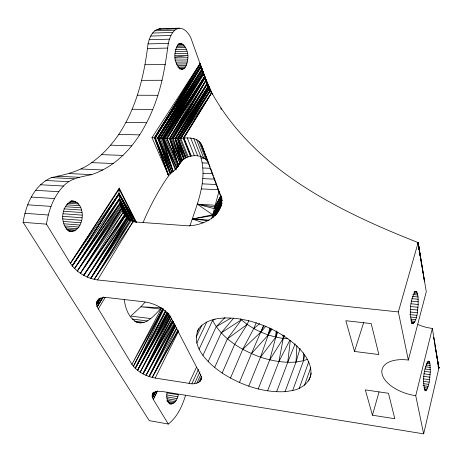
<?xml version="1.0" encoding="UTF-8"?>
<svg xmlns="http://www.w3.org/2000/svg" width="462" height="462" viewBox="0 0 462 462"><rect width="100%" height="100%" fill="white"/><g stroke="black" fill="none" stroke-linecap="round" stroke-linejoin="round"><path stroke-width="0.69" d="M100.704 297.95L96.529 304.649C95.669 298.498 103.263 296.743 107.952 297.655L144.906 301.923C155.209 303.522 165.621 308.893 171.142 318.006L200.462 374.624C204.678 381.866 194.525 385.256 189.004 383.339L155.197 378.083C146.252 376.363 137.26 371.945 131.924 364.339L97.112 306.808L96.529 304.649L100.15 298.423M125.248 215.933C120.287 207.594 118.382 197.713 119.225 188.092L136.533 222.701M418.116 244.005L418.15 242.579C339.304 211.584 254.77 170.155 211.931 93.041L206.225 80.232L200.133 63.964L154.4 137.832L168.624 175.756L168.001 176.634C158.079 191.02 149.844 206.508 143.047 222.592M418.185 304.498L418.046 296.985L417.405 293.37L416.401 291.406L415.142 291.349C410.083 300.675 408.639 313.629 412.416 323.573L413.04 323.741C417.844 318.982 417.296 310.839 418.185 304.498L411.111 303.777M430.295 372.106L429.989 363.819L429.29 361.584L428.314 361.053C423.602 368.994 422.02 382.207 425.306 390.829L425.831 390.788C429.718 385.574 429.55 378.338 430.295 372.106L424.688 371.361M189.801 226.201C197.164 204.008 207.923 179.845 200.479 156.214M69.664 231.398C85.147 232.484 87.127 201.368 71.385 200.906M198.695 328.673C189.87 346.812 208.593 363.686 222.147 373.042C240.725 385.008 262.745 392.769 285.042 391.672L296.021 362.029L296.887 345.68M187.584 59.921C190.344 48.908 177.835 33.697 175.19 52.864C172.407 63.958 184.991 79.06 187.584 59.921L175 60.1M258.206 388.964L269.744 359.846L275.802 337.093L276.23 330.861M248.735 386.145L260.51 357.172L275.802 337.093L276.467 331.375M276.599 391.776L287.739 362.318L290.338 340.355M417.994 324.52A29.522 17.533 15 0 0 432.357 328.418L438.9 367.983L423.66 433.853L163.155 391.626C159.517 391.181 154.204 390.661 152.293 394.6L153.245 392.671C151.703 394.681 151.929 397.378 153.297 399.405L168.312 424.047C177.293 417.03 182.242 406.19 185.499 395.536M417.966 243.982L418.15 242.579L426.282 291.736L408.339 360.054A31.56 16.696 16.2 0 0 382.039 373.775A31.56 16.696 16.2 0 0 415.736 395.691L423.66 433.853M408.339 360.054L398.348 311.931L97.551 279.943C86.81 278.378 76.49 272.395 70.374 263.34L46.483 224.145C48.631 210.262 53.65 196.35 63.485 186.03C70.709 178.049 81.699 176.813 91.609 174.636C126.478 162.936 147.245 128.655 157.883 95.311C163.288 78.442 165.962 60.932 168.289 43.428C169.404 38.612 171.107 33.657 174.803 30.197C182.426 23.96 190.148 34.13 191.973 41.026L206.976 83.172M167.146 392.082C164.691 405.596 175.092 408.639 178.407 394.756L167.267 392.943M168.312 424.047L149.272 420.645L23.1 222.326C25.912 204.689 33.997 185.245 51.351 177.616C65.5 174.671 79.822 171.327 91.73 162.624C102.414 154.932 111.382 145.184 118.809 134.35C136.579 107.467 144.3 75.525 148.013 43.896C149.48 37.769 152.373 29.891 159.471 28.771L179.423 28.147M267.573 390.858L278.898 361.584L283.755 335.62M417.919 243.988L418.15 242.579L424.636 281.785M285.042 391.672L292.665 390.534L303.517 360.689L304.649 355.035M269.773 328.003L268.255 334.95L260.51 357.172C241.441 350.265 222.257 338.952 212.584 320.42L213.611 319.461M433.668 338.889L433.806 337.208M415.736 395.691L432.357 328.418M211.602 218.948L218.976 191.17M206.941 83.085L200.017 63.635L151.975 137.641L168.624 175.756C172.621 171.148 178.24 168.439 180.03 162.116M372.453 415.217L365.327 389.899L388.484 393.272L394.796 418.728L372.453 415.217L379.042 391.886M398.348 311.931L418.15 242.579L424.208 280.307M260.51 357.172C271.927 360.909 283.991 363.063 296.021 362.029L300.098 348.313M269.744 359.846L283.287 338.438L284.095 335.793M354.493 351.449L345.836 320.709L371.194 323.585L378.88 354.568L354.493 351.449L363.79 322.158M292.665 390.534C301.634 388.692 309.996 382.623 311.215 372.99M304.527 385.198L310.712 367.729M270.651 328.28L268.255 334.95L251.438 353.632L239.414 382.49M299.232 388.363L308.795 361.659M240.344 318.861C252.206 329.573 267.527 336.174 283.287 338.438L284.309 335.816M275.802 337.093L277.87 331.93M287.739 362.318L295.149 343.849M270.94 328.355L268.255 334.95L272.008 328.961M251.438 353.632L263.542 325.589M230.474 378.083L242.752 349.318L253.765 328.528L256.237 322.707M222.147 373.042L234.684 344.334L247.205 324.416L248.879 320.547M214.645 367.486L227.443 338.813L241.343 319.848L221.223 332.883L208.177 361.555M308.362 381.098C314.587 371.067 308.454 359.026 301.617 351.062C292.365 340.702 280.486 333.102 267.937 327.35C252.287 320.692 235.094 316.401 218.018 318.555C209.69 319.952 200.635 323.596 197.141 331.907M200.173 381.375L201.657 378.101M198.747 382.438L201.426 376.559M196.852 383.183L200.722 374.705M194.548 383.581L199.919 371.875M191.909 383.639L198.493 369.352M189.004 383.339L196.517 367.146M202.933 355.399L216.216 326.698L225.023 317.481M199.082 349.185L212.584 320.42L215.055 319.092M157.282 390.939L153.297 399.405L157.409 391.014M196.772 343.075L206.809 321.922M155.625 391.25L152.448 397.667L155.226 391.857M196.102 337.254L201.94 325.029M166.996 312.774L135.274 368.358L163.721 309.153M170.784 316.464L143.029 373.845L173.158 321.24M154.002 392.157L152.113 396.044L154.008 392.174M181.214 160.712L176.698 167.741L162.757 138.317L173.059 171.35L160.36 138.207L203.413 72.938L162.757 138.317L175.289 169.831L175.831 169.508C179.574 155.758 200.855 149.902 208.593 162.913L201.605 144.808C197.268 136.013 186.036 137.93 177.934 138.467C169.271 138.739 160.609 138.323 151.975 137.641M152.448 397.667L155.307 391.851M176.75 327.645L149.139 376.536L174.942 324.162M152.293 394.6L153.251 392.66M242.752 349.318L260.845 332.068L263.964 325.768M155.197 378.083L178.655 330.988M178.268 330.671L152.217 377.466L176.796 328.499M175.641 325.826L149.139 376.536L175.029 325.225M174.642 323.96L146.044 375.317L173.446 321.385M171.5 318.208L143.029 373.845L172.742 320.582M278.898 361.584L289.865 340.199M162.988 308.778L133.374 366.343L163.484 309.003M170.49 316.366L140.171 372.158L169.554 315.159M149.139 376.536L175.45 325.658M169.288 314.974L137.56 370.31L167.331 312.947M171.691 318.613L143.029 373.845L172.522 320.224M165.933 311.313L135.274 368.358L165.535 310.412M214.922 215.737L221.922 202.327M222.06 198.631L212.485 215.581L221.529 198.342L212.485 215.581L192.487 219L203.216 222.886M168.873 313.681L137.56 370.31L167.723 312.901M221.454 198.221L212.705 214.749L197.205 204.14L214.83 207.045L220.484 196.315M212.485 215.581L221.575 198.464M135.274 368.358L165.592 311.434M222.089 200.075L212.942 217.134L221.979 200.716M140.171 372.158L170.345 315.933M146.044 375.317L173.989 323.29M215.511 215.327L221.991 203.286M137.56 370.31L168.266 313.184M215.338 205.249L197.205 204.14L214.356 208.703L221.177 196.131M215.061 215.835L221.91 203.199M152.217 377.466L177.98 329.926M213.149 217.111L222.089 200.704M214.83 207.045L221.027 195.836M162.838 308.668L131.924 364.339L161.671 307.9L160.562 309.084C154.181 314.94 147.332 325.081 137.208 322.424M214.356 208.703L221.055 196.904M216.147 214.813L221.506 205.405M209.696 89.53L207.588 83.553L172.47 138.554L206.156 80.053L208.322 86.267L206.225 80.232L172.47 138.554L180.89 161.723L181.982 159.875M287.884 338.756L283.287 338.438L284.713 335.978M182.796 159.765L183.53 158.535M202.962 71.737L160.36 138.207L202.16 69.548L158.801 138.115L173.059 171.35L161.821 138.277L203.413 72.938L163.3 138.346L176.698 167.741L164.258 138.386L204.753 76.467L166.944 138.473L178.193 165.2L169.496 138.525L205.192 77.61L208.327 86.203L206.225 80.232M98.729 298.972L96.541 302.679L98.747 298.96M179.753 163.051L180.85 161.192L179.753 163.051L169.976 138.536L206.156 80.053L171.24 138.548L180.89 161.723L175.208 138.536L207.588 83.553L173.371 138.548L180.89 161.723M175.289 169.831L177.165 167.492L180.838 161.284M100.266 298.492L96.529 304.649L100.196 298.458M210.187 90.356L208.489 85.689L175.208 138.536L182.363 160.262L183.449 158.414M98.25 309.084L105.186 297.343M177.165 167.492L180.838 161.307M175.831 169.508L181.531 160.36M182.363 160.262L183.466 158.402M96.529 304.649L100.19 298.504M208.275 86.44L204.718 76.374L164.258 138.386L203.413 72.938M209.852 89.645L208.489 85.689L210.152 90.379L208.489 85.689L175.531 138.525L183.934 158.945L177.934 138.467L209.015 86.885L210.707 91.58M201.605 144.808L221.275 198.14C224.509 215.91 201.548 226.461 186.723 225.722L137.405 222.13L133.206 221.442L94.225 279.383L130.423 220.207L90.748 278.401L127.356 217.793L127.991 219.04M170.085 173.989L155.157 137.884L168.624 175.756L154.897 137.867L201.016 66.418L155.157 137.884L170.611 173.487L157.6 138.046L201.016 66.418L207.906 85.516M180.047 162.647L169.976 138.536L178.193 165.2L167.082 138.479L204.753 76.467L165.61 138.427L177.448 166.459M97.551 279.943L133.206 221.442C128.644 220.126 125.468 216.204 123.325 212.162L80.411 273.273L121.587 208.108L126.097 217.053M212.416 94.606L211.717 92.631L184.038 138.04L191.239 155.948M200.133 63.964L154.897 137.867L200.629 65.356M170.611 173.487L158.218 138.08L202.16 69.548L157.6 138.046L201.184 66.886M154.4 137.832L200.017 63.635M164.258 138.386L203.834 74.059M129.227 219.473L90.748 278.401L127.864 218.278M188.178 156.647L180.74 138.323L211.717 92.631L183.599 138.086L190.818 156.006M172.47 138.554L207.253 82.767L208.443 86.105M127.356 217.793L87.22 277.027L125.456 215.558L126.091 216.822M211.024 92.238L209.598 88.207L178.274 138.45L183.934 158.945L177.148 138.484L209.015 86.885L175.531 138.525M160.36 138.207L202.604 70.773M167.082 138.479L205.192 77.61M103.199 297.072L97.112 306.808L102.616 297.534L97.112 306.808L103.28 297.106M123.325 212.162L125.624 216.626L123.325 212.162L83.743 275.3L125.456 215.558M169.496 138.525L206.156 80.053M211.717 92.631L183.166 138.132L190.396 156.064M177.934 138.467L209.598 88.207M94.225 279.383L131.179 220.669M90.748 278.401L128.627 219.005M157.6 138.046L201.877 68.786L207.011 83.068M132.334 221.65L119.392 198.62L74.567 268.532L120.27 203.54L128.095 218.942M201.016 66.418L155.03 137.878L168.624 175.756M130.428 220.42L119.392 198.62L72.228 265.956L119.057 193.411L135.43 221.743M132.779 221.292L119.069 194.363L72.228 265.956L119.052 193.642L135.713 222.28M119.057 193.411L70.374 263.34L119.225 188.092M72.228 265.956L119.063 194.034L133.859 222.026M70.374 263.34L119.138 189.241L136.134 222.153M127.512 218.613L120.709 205.243L77.321 270.992L121.587 208.108M87.22 277.027L126.738 217.198M124.653 214.414L83.743 275.3L124.913 214.853L125.878 216.759M177.899 166.395L183.576 158.812M221.223 332.883L233.593 318.191M260.845 332.068L265.985 326.132M145.114 302.119L140.887 306.756L130.815 316.106L150.779 318.584M253.765 328.528L259.731 323.614M227.443 338.813L247.205 324.416M216.216 326.698L230.856 318.139M296.021 362.029L303.517 360.689L307.397 359.269M74.22 201.085C60.505 201.94 58.483 227.264 71.079 231.514M208.223 220.605L192.487 219L212.705 214.749M175.086 57.149L187.63 55.532L175.034 55.746M166.921 28.869L171.177 28.736M157.028 29.366L177.062 28.748M154.706 30.804L174.803 30.197M152.576 33.05L172.736 32.467M150.71 36.048L170.923 35.493M149.174 39.697L169.421 39.183M148.013 43.896L168.289 43.428M178.765 43.676L181.601 43.613M178.453 44.161L182.692 44.069M177.396 45.039L183.743 44.895M176.975 46.24L184.719 46.073M176.455 47.742L185.597 47.551M147.28 48.504L167.562 48.083M175.115 49.521L186.342 49.295M175.029 51.473L186.943 51.247M174.769 53.569L187.376 53.344M175.115 57.941L187.699 57.744M176.097 62.133L187.283 61.989M176.317 64.022L186.81 63.895M144.987 64.738L165.292 64.495M177.073 65.679L186.174 65.575M177.691 67.071L185.401 66.99M178.886 68.151L184.5 68.093M179.291 68.89L183.506 68.844M181.04 69.242L182.45 69.231M141.701 80.348L162.064 80.273M137.433 95.224L157.883 95.311M132.19 109.257L152.76 109.5M125.982 122.338L146.702 122.736M118.809 134.35L139.715 134.887M110.695 145.16L131.814 145.83M201.097 158.091L204.585 158.218M101.663 154.631L123.025 155.428M202.148 162.884L208.414 163.132M91.73 162.624L113.363 163.531M202.806 167.989L210.447 168.307M203.043 173.262L212.751 173.7M80.948 168.988L102.876 169.987M202.864 178.592L214.397 179.141M69.358 173.562L91.609 174.636M57.028 176.184L79.62 177.316M202.269 183.836L216.135 184.534M51.351 177.616L74.099 178.782M45.773 180.486L68.665 181.699M201.276 188.871L218.624 189.795M40.46 184.754L63.485 186.03M160.955 307.859L140.887 306.756L160.562 309.084M35.568 190.327L58.709 191.69M31.254 197.072L54.493 198.533M71.131 200.924L72.551 201.016M70.172 201.259L75.832 201.617M68.867 202.044L77.333 202.587M67.417 203.234L78.69 203.967M66.493 204.828L79.857 205.706M65.356 206.722L80.798 207.756M27.662 204.805L50.976 206.381M63.97 208.853L81.497 210.054M192.487 219L209.159 220.149M63.716 211.261L81.93 212.532M63.179 213.773L82.086 215.119M24.913 213.311L48.273 215.003M62.353 216.308L81.953 217.735M62.647 218.907L81.549 220.31M63.363 221.448L80.879 222.771M63.831 223.799L79.955 225.04M23.1 222.326L46.483 224.145M64.772 225.958L78.811 227.056M65.529 227.812L77.483 228.754M66.135 229.302L75.999 230.088M67.348 230.446L74.405 231.012M68.503 231.15L72.748 231.491M414.968 291.268L416.401 291.406M414.085 291.886L416.943 292.157M413.842 293.024L417.405 293.37M412.797 294.508L417.781 294.993M412.37 296.425L418.046 296.985M411.827 298.643L418.208 299.278M411.174 301.097L418.254 301.807M159.471 28.771L160.707 28.898M410.221 306.473L418.006 307.276M410.643 309.321L417.717 310.06M410.25 312.017L417.33 312.768M409.765 314.564L416.857 315.321M410.626 317.036L416.308 317.648M410.712 319.132L415.696 319.675M410.764 320.876L415.049 321.35M411.515 322.291L414.374 322.609M411.596 323.186L413.698 323.417M411.636 323.585L413.04 323.741M132.276 319.063L147.499 320.974M134.373 321.194L144.109 322.424M135.972 322.089L140.708 322.863M427.876 361.405L429.29 361.584M426.853 362.144L429.677 362.503M426.466 363.369L429.989 363.819M425.987 364.945L430.209 365.494M425.421 366.828L430.336 367.469M424.751 368.959L430.365 369.698M423.821 373.775L430.128 374.624M423.562 376.328L429.868 377.183M423.215 378.84L429.527 379.706M423.498 381.346L429.117 382.12M423.712 383.674L428.638 384.355M423.175 385.66L428.112 386.348M424.018 387.537L427.552 388.034M424.139 388.964L426.975 389.362M424.266 389.986L426.397 390.292M166.638 394.923L177.783 396.748M166.563 396.875L177.021 398.596M167.065 398.746L176.143 400.254M166.776 400.259L175.167 401.657M167.129 401.605L174.134 402.772M168.145 402.737L173.059 403.563M169.173 403.528L171.985 404.002M169.531 403.834L170.94 404.071M137.376 322.268C128.534 318.491 125.462 308.131 124.157 299.399M129.475 220.241L120.056 202.703L74.567 268.532L119.589 199.803L129.851 220.074M119.052 193.642L133.94 222.089M126.074 217.18L121.87 208.928L80.411 273.273L122.418 210.164L125.681 216.562M128.39 219.121L120.056 202.703L127.997 218.526M119.063 194.034L132.871 221.39M126.986 218.151L120.709 205.243L127.079 218.035M126.172 216.892L121.056 206.578L77.321 270.992L120.27 203.54L127.939 219.023M119.392 198.62L130.226 220.484M120.709 205.243L127.021 218.11M162.757 138.317L175.93 169.306M438.08 366.031L438.9 367.983L433.853 338.103M183.685 159.107L175.208 138.536L181.71 160.828M186.082 157.565L178.274 138.45L210.401 89.94L211.596 93.312M187.277 157.04L179.683 138.381L210.401 89.94L180.74 138.323L210.678 90.529L211.619 93.197M438.103 365.979L438.9 367.983L436.861 356.629M187.249 137.838L194.398 155.775M158.218 138.08L171.847 172.314L158.801 138.115M190.679 138.011L197.771 155.977M193.803 138.612L200.849 156.606M185.805 157.715L178.274 138.45L185.193 158.12M196.529 139.616L203.54 157.646M221.275 198.14L222.043 200.127M198.781 141.008L205.769 159.067M200.491 142.758L207.473 160.84M208.841 163.583L210.077 166.944M210.574 168.289L213.305 175.681M213.802 177.021L221.494 197.852M206.953 82.952L201.877 68.786L207.836 85.499M220.744 108.137L221.211 109.471M208.489 85.689L210.112 90.367M438.265 365.962L438.9 367.983L436.833 356.693M169.976 138.536L178.268 165.067M438.294 365.95L438.9 367.983L437.797 362.433M438.213 365.234L438.9 367.983L437.733 362.341M437.248 359.655L437.52 361.041M436.313 353.869L436.573 355.284M434.944 345.986L435.198 347.401M435.452 348.822L436.602 355.209M420.455 258.004L418.15 242.579L418.202 243.994M420.663 259.407L420.876 260.811M421.084 262.214L421.292 263.611M419.513 252.523L418.15 242.579L418.231 244.017M419.704 253.944L419.9 255.365M419.08 249.734L418.15 242.579L418.607 246.881M419.265 251.161L419.456 252.593M282.952 334.921L283.287 338.438M303.465 352.904L303.517 360.689M182.461 159.817L181.733 161.059L182.461 159.823"/></g></svg>
